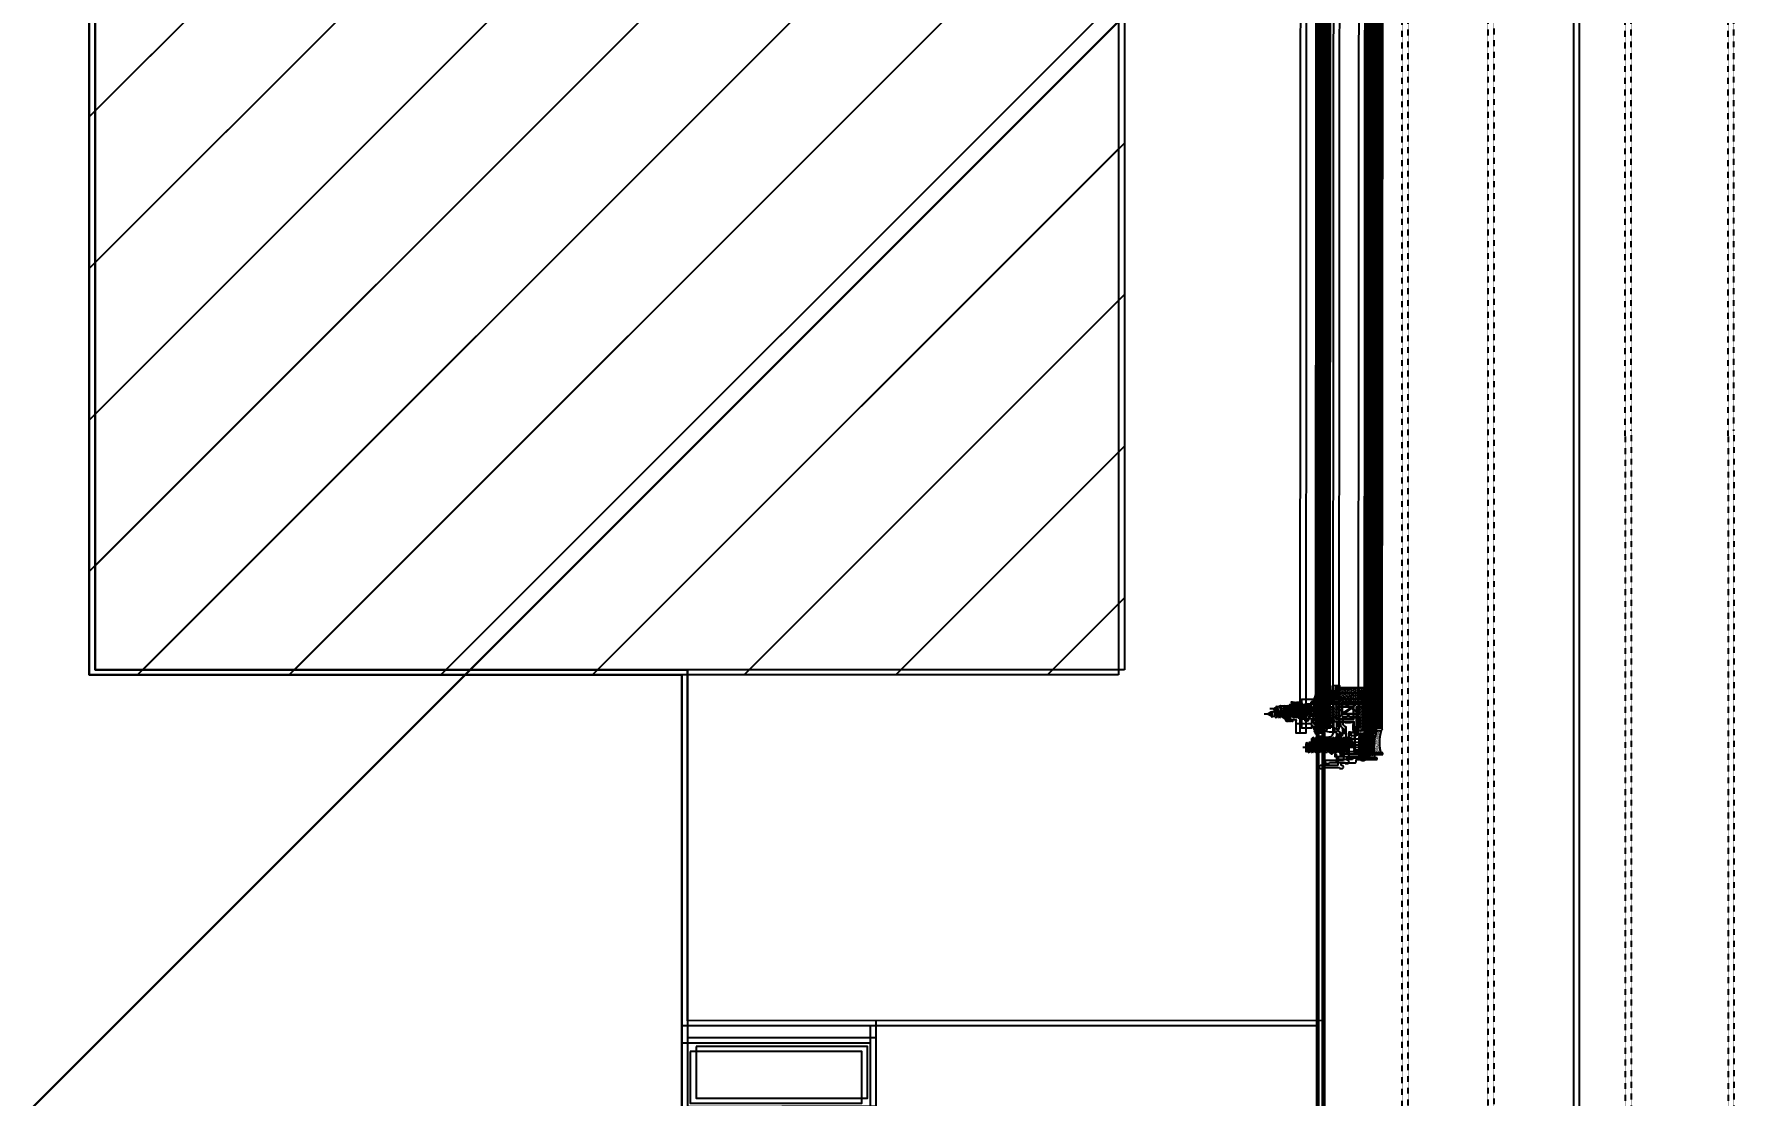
# Model space of a CAD drawing. Header units: inches. Extents: x 4821 to 127877, y 58012 to 433683.
# Drawn here: x 55235 to 56224, y 137038 to 137656 of the extents above; entities that cross this region are included whole.
import ezdxf

# ---------------------------------------------------------------- set-up
doc = ezdxf.new("R2010")
doc.units = ezdxf.units.IN
doc.header["$MEASUREMENT"] = 0
for name, pattern in [('$1$Center', [29.999999, 12, -6, 6, -6]), ('$1$DASHDOT', [25.4, 12.7, -6.35, 0, -6.35]), ('$1$DASHED', [19.05, 12.7, -6.35]), ('104-TYPICAL FLOOR$0$HIDDEN', [0.375, 0.25, -0.125])]:
    doc.linetypes.add(name, pattern=pattern)
for name, color, linetype in [('$1$ACC', 2, 'Continuous'), ('A-ANNO-DIMS', 90, 'Continuous'), ('A-ELV', 11, 'Continuous'), ('A-FURN-FIXD', 10, 'Continuous'), ('A-LIN-10', 8, 'Continuous'), ('A-WAL-CMU', 7, 'Continuous'), ('A-WALL', 53, 'Continuous'), ('A-WIN', 141, 'Continuous'), ('COL FISRT$0$COL GROUND$0$Cloums$0$A-COL-HAT', 8, 'Continuous'), ('COL FISRT$0$COL GROUND$0$Cloums$0$A-COL-RFC', 210, 'Continuous')]:
    doc.layers.add(name, color=color, linetype=linetype)
doc.styles.add('T25-100', font='calibri.ttf', dxfattribs={"width": 0.8, "height": 250})
doc.dimstyles.new('D100', dxfattribs={"dimtxt": 250, "dimasz": 100, "dimexe": 0.18, "dimexo": 0.0625, "dimgap": 90, "dimtad": 1, "dimdec": 0, "dimrnd": 5, "dimzin": 9, "dimdsep": 46, "dimtxsty": 'T25-100', "dimblk": 'ARCHTICK', "dimcen": 90, "dimse1": 1, "dimse2": 1, "dimclrd": 256, "dimclre": 90, "dimclrt": 7, "dimazin": 0, "dimtfac": 200, "dimtdec": 0, "dimtofl": 0, "dimtmove": 2, "dimatfit": 3, "dimldrblk": 'DOT', "dimfxl": 1, "dimtolj": 1, "dimarcsym": 0})
pattern_1 = [(45, (-1012680.1, -137253.6), (420.9495, 1543.4815), [1984.375, -396.875, 0, -396.875])]
pattern_2 = [(45, (-1012683.5, -137256.6), (420.9495, 1543.4815), [1984.375, -396.875, 0, -396.875])]

# ---------------------------------------------------------------- blocks, each defined once
blk = doc.blocks.new('COL FISRT')
at = {"layer": 'COL FISRT$0$COL GROUND$0$Cloums$0$A-COL-HAT'}
h = blk.add_hatch(dxfattribs=at)
h.set_pattern_fill('ANSI31', color=256, scale=500)
h.set_pattern_definition([(45, (1133291.507, -1550303.88), (-44.19417, 44.19417), [])])
h.paths.add_polyline_path([(1163452.91, -1535197.09), (1163452.91, -1535797.09), (1162852.91, -1535797.09), (1162852.91, -1535197.09)])
at = {"layer": 'COL FISRT$0$COL GROUND$0$Cloums$0$A-COL-RFC', "linetype": 'Continuous', "elevation": 0}
blk.add_lwpolyline([(1163452.91, -1535797.09), (1162852.91, -1535797.09), (1162852.91, -1535197.09), (1163452.91, -1535197.09)], close=True, dxfattribs=at)
blk = doc.blocks.new('kr')
at = {"layer": 'A-ELV'}
blk.add_line((1023877.47, -1333095.01), (1020301.59, -1333095.01, 0), dxfattribs=at)
at = {"layer": 'A-LIN-10', "linetype": '104-TYPICAL FLOOR$0$HIDDEN', "ltscale": 0.4}
for p, q in [((1022307.47, -1333005.01), (1020151.25, -1333005.01, 0)), ((1022307.47, -1333005.01), (1024027.81, -1333005.01)), ((1022307.47, -1333065.01), (1020146.59, -1333065.01, 0)), ((1022307.47, -1333065.01), (1024032.47, -1333065.01)), ((1020361.59, -1333145.01, 0), (1023817.47, -1333145.01)), ((1023757.47, -1333195.01), (1020421.59, -1333195.01, 0))]:
    blk.add_line(p, q, dxfattribs=at)
blk = doc.blocks.new('nn win')
for points in [[(1073782.32, -1333384.73, 0.506094), (1073772.73, -1333379.14), (1073772.73, -1333381.77), (1073761.42, -1333381.77), (1073761.42, -1333384.73)], [(1074343.15, -1333384.71, -0.506094), (1074352.73, -1333379.12), (1074352.73, -1333381.76), (1074364.05, -1333381.76), (1074364.05, -1333384.71)], [(1073782.32, -1333396.73, -0.506094), (1073772.73, -1333402.32), (1073772.73, -1333399.68), (1073761.42, -1333399.68), (1073761.42, -1333396.73)], [(1074343.15, -1333396.71, 0.506094), (1074352.73, -1333402.3), (1074352.73, -1333399.66), (1074364.05, -1333399.66), (1074364.05, -1333396.71)]]:
    blk.add_hatch(color=2).paths.add_polyline_path(points)
at = {"color": 2}
for p, q in [((1073652.73, -1333363.23, -517.49), (1073642.73, -1333363.23, -517.49)), ((1074472.73, -1333363.21, -517.49), (1074482.73, -1333363.21, -517.49)), ((1073642.73, -1333473.23, -517.49), (1073652.73, -1333473.23, -517.49)), ((1074482.73, -1333473.21, -517.49), (1074472.73, -1333473.21, -517.49))]:
    blk.add_line(p, q, dxfattribs=at)
for p, q in [((1074352.73, -1333363.21, 517.48), (1073772.73, -1333363.23, -517.49)), ((1073772.73, -1333418.23, -517.49), (1074352.73, -1333418.21, 517.48)), ((1074432.73, -1333473.21, 703.03), (1073692.73, -1333473.23, -517.49))]:
    blk.add_line(p, q)
at = {"color": 2, "elevation": 1034.97}
for points in [[(1073652.73, -1333473.23), (1073692.73, -1333473.23), (1073692.73, -1333363.23), (1073692.73, -1333363.23), (1073692.73, -1333363.23), (1073652.73, -1333363.23)], [(1074472.73, -1333473.21), (1074432.73, -1333473.21), (1074432.73, -1333363.21), (1074432.73, -1333363.21), (1074432.73, -1333363.21), (1074472.73, -1333363.21)]]:
    blk.add_lwpolyline(points, close=True, dxfattribs=at)
at = {"color": 9, "elevation": 1034.97}
for points in [[(1073657.73, -1333468.23), (1073687.73, -1333468.23), (1073687.73, -1333368.23), (1073657.73, -1333368.23)], [(1074467.73, -1333468.21), (1074437.73, -1333468.21), (1074437.73, -1333368.21), (1074467.73, -1333368.21)]]:
    blk.add_lwpolyline(points, close=True, dxfattribs=at)
at = {"color": 2}
for points, elevation in [([(1073772.73, -1333384.73), (1073772.73, -1333363.23), (1073692.73, -1333363.23), (1073692.73, -1333418.23), (1073772.73, -1333418.23), (1073772.73, -1333396.73)], -517.49), ([(1074352.73, -1333384.71), (1074352.73, -1333363.21), (1074432.73, -1333363.21), (1074432.73, -1333418.21), (1074352.73, -1333418.21), (1074352.73, -1333396.71)], 517.48)]:
    blk.add_lwpolyline(points, dxfattribs=dict(at, elevation=elevation))
at = {"color": 9}
for points, elevation in [([(1073768.23, -1333384.73), (1073768.23, -1333367.73), (1073697.23, -1333367.73), (1073697.23, -1333413.73), (1073768.23, -1333413.73), (1073768.23, -1333396.73)], -517.49), ([(1074357.23, -1333384.71), (1074357.23, -1333367.71), (1074428.23, -1333367.71), (1074428.23, -1333413.71), (1074357.23, -1333413.71), (1074357.23, -1333396.71)], 517.48)]:
    blk.add_lwpolyline(points, dxfattribs=dict(at, elevation=elevation))
at = {"color": 2, "elevation": 1034.97}
for points in [[(1073782.32, -1333384.73, 0.506094), (1073772.73, -1333379.14), (1073772.73, -1333381.77), (1073761.42, -1333381.77), (1073761.42, -1333384.73)], [(1074343.15, -1333384.71, -0.506094), (1074352.73, -1333379.12), (1074352.73, -1333381.76), (1074364.05, -1333381.76), (1074364.05, -1333384.71)], [(1073782.32, -1333396.73, -0.506094), (1073772.73, -1333402.32), (1073772.73, -1333399.68), (1073761.42, -1333399.68), (1073761.42, -1333396.73)], [(1074343.15, -1333396.71, 0.506094), (1074352.73, -1333402.3), (1074352.73, -1333399.66), (1074364.05, -1333399.66), (1074364.05, -1333396.71)]]:
    blk.add_lwpolyline(points, format="xyb", close=True, dxfattribs=at)
at = {"elevation": 1034.97}
blk.add_lwpolyline([(1073751.42, -1333396.73), (1074374.05, -1333396.71), (1074374.05, -1333384.71), (1073751.42, -1333384.73)], close=True, dxfattribs=at)
blk = doc.blocks.new('$1$M6x25')
at = {"color": 2, "linetype": '$1$Center', "ltscale": 10}
blk.add_line((-7.77, 0), (26.88, 0), dxfattribs=at)
at = {"color": 71}
for p, q in [((-6, 4.5), (-6, -4.5)), ((0, 5), (-5.5, 5)), ((0, 5), (0, -5)), ((0.82, 2.34), (0, 2.34)), ((1.19, 3), (0.82, 2.34)), ((0.82, 2.34), (1.88, -2.34)), ((1.85, 2.34), (1.19, 3)), ((1.85, 2.34), (2.91, -2.34)), ((2.82, 2.34), (1.85, 2.34)), ((3.19, 3), (2.82, 2.34)), ((2.82, 2.34), (3.88, -2.34)), ((3.85, 2.34), (3.19, 3)), ((3.85, 2.34), (4.91, -2.34)), ((4.82, 2.34), (3.85, 2.34)), ((5.19, 3), (4.82, 2.34)), ((4.82, 2.34), (5.88, -2.34)), ((5.85, 2.34), (5.19, 3)), ((5.85, 2.34), (6.91, -2.34)), ((6.82, 2.34), (5.85, 2.34)), ((7.19, 3), (6.82, 2.34)), ((6.82, 2.34), (7.88, -2.34)), ((7.85, 2.34), (7.19, 3)), ((7.85, 2.34), (8.91, -2.34)), ((8.82, 2.34), (7.85, 2.34)), ((9.19, 3), (8.82, 2.34)), ((8.82, 2.34), (9.88, -2.34)), ((9.85, 2.34), (9.19, 3)), ((9.85, 2.34), (10.91, -2.34)), ((10.82, 2.34), (9.85, 2.34)), ((11.19, 3), (10.82, 2.34)), ((10.82, 2.34), (11.88, -2.34)), ((11.85, 2.34), (11.19, 3)), ((11.85, 2.34), (12.91, -2.34)), ((12.82, 2.34), (11.85, 2.34)), ((13.19, 3), (12.82, 2.34)), ((12.82, 2.34), (13.88, -2.34)), ((13.85, 2.34), (13.19, 3)), ((13.85, 2.34), (14.91, -2.34)), ((14.82, 2.34), (13.85, 2.34)), ((15.19, 3), (14.82, 2.34)), ((14.82, 2.34), (15.88, -2.34)), ((15.85, 2.34), (15.19, 3)), ((15.85, 2.34), (16.91, -2.34)), ((16.82, 2.34), (15.85, 2.34)), ((17.19, 3), (16.82, 2.34)), ((16.82, 2.34), (17.88, -2.34)), ((17.85, 2.34), (17.19, 3)), ((17.85, 2.34), (18.91, -2.34)), ((18.82, 2.34), (17.85, 2.34)), ((19.19, 3), (18.82, 2.34)), ((18.82, 2.34), (19.88, -2.34)), ((19.85, 2.34), (19.19, 3)), ((19.85, 2.34), (20.91, -2.34)), ((20.82, 2.34), (19.85, 2.34)), ((21.19, 3), (20.82, 2.34)), ((20.82, 2.34), (21.88, -2.34)), ((21.85, 2.34), (21.19, 3)), ((21.85, 2.34), (22.91, -2.34)), ((22.82, 2.34), (21.85, 2.34)), ((23.19, 3), (22.82, 2.34)), ((22.82, 2.34), (23.88, -2.34)), ((23.85, 2.34), (23.19, 3)), ((23.85, 2.34), (24.91, -2.34)), ((24.82, 2.34), (23.85, 2.34)), ((25, 2.66), (24.82, 2.34)), ((24.82, 2.34), (25, 1.56)), ((25, 2.66), (25, -2.34)), ((0, -5), (-5.5, -5)), ((1.88, -2.34), (0, -2.34)), ((1.88, -2.34), (2.54, -3)), ((2.54, -3), (2.91, -2.34)), ((2.91, -2.34), (3.88, -2.34)), ((3.88, -2.34), (4.54, -3)), ((4.54, -3), (4.91, -2.34)), ((4.91, -2.34), (5.88, -2.34)), ((5.88, -2.34), (6.54, -3)), ((6.54, -3), (6.91, -2.34)), ((6.91, -2.34), (7.88, -2.34)), ((7.88, -2.34), (8.54, -3)), ((8.54, -3), (8.91, -2.34)), ((8.91, -2.34), (9.88, -2.34)), ((9.88, -2.34), (10.54, -3)), ((10.54, -3), (10.91, -2.34)), ((10.91, -2.34), (11.88, -2.34)), ((11.88, -2.34), (12.54, -3)), ((12.54, -3), (12.91, -2.34)), ((12.91, -2.34), (13.88, -2.34)), ((13.88, -2.34), (14.54, -3)), ((14.54, -3), (14.91, -2.34)), ((14.91, -2.34), (15.88, -2.34)), ((15.88, -2.34), (16.54, -3)), ((16.54, -3), (16.91, -2.34)), ((16.91, -2.34), (17.88, -2.34)), ((17.88, -2.34), (18.54, -3)), ((18.54, -3), (18.91, -2.34)), ((18.91, -2.34), (19.88, -2.34)), ((19.88, -2.34), (20.54, -3)), ((20.54, -3), (20.91, -2.34)), ((20.91, -2.34), (21.88, -2.34)), ((21.88, -2.34), (22.54, -3)), ((22.54, -3), (22.91, -2.34)), ((22.91, -2.34), (23.88, -2.34)), ((23.88, -2.34), (24.54, -3)), ((24.54, -3), (24.91, -2.34)), ((24.91, -2.34), (25, -2.34))]:
    blk.add_line(p, q, dxfattribs=at)
at = {"color": 71, "linetype": '$1$DASHED', "ltscale": 100}
for p, q in [((-6, 2.89), (-3, 2.89)), ((-6, 1.44), (-3, 1.44)), ((-6, -1.44), (-3, -1.44)), ((-6, -2.89), (-3, -2.89))]:
    blk.add_line(p, q, dxfattribs=at)
at = {"color": 71}
for centre, start, end in [((-5.5, 4.5), 90, 180), ((-5.5, -4.5), 180, 270)]:
    blk.add_arc(centre, 0.5, start, end, dxfattribs=at)
at = {"color": 71, "linetype": '$1$DASHED', "ltscale": 100}
for centre, radius, start, end in [((-4.2, 2.17), 1.4, 329.0209, 30.9791), ((-8.11, 0), 5.31, 344.22219, 15.77781), ((-4.2, -2.17), 1.4, 329.0209, 30.9791)]:
    blk.add_arc(centre, radius, start, end, dxfattribs=at)
blk = doc.blocks.new('$1$joint silicone 2')
h = blk.add_hatch()
h.set_pattern_fill('AR-SAND', color=11, scale=0.3)
h.set_pattern_definition([(37.5, (18049.9647, 8866.313), (-0.018898007, 0.578047131), [0, -0.456, 0, -0.51, 0, -0.4875]), (7.5, (18049.9647, 8866.313), (0.530933012, 0.84664382), [0, -0.246, 0, -0.411, 0, -0.1575]), (327.5, (18049.5957, 8866.313), (0.934242559, 0.001697716), [0, -0.15, 0, -0.54, 0, -0.705]), (317.5, (18049.5957, 8866.313), (0.90183798, 0.26330267), [0, -0.075, 0, -0.354, 0, -0.405])])
edge = h.paths.add_edge_path()
edge.add_line((-6.23, 1.18), (-6.21, 1.17))
edge.add_line((-6.21, 1.17), (-5.75, 0.91))
edge.add_line((-5.75, 0.91), (-5.19, 0.68))
edge.add_line((-5.19, 0.68), (-4.55, 0.49))
edge.add_line((-4.55, 0.49), (-3.83, 0.33))
edge.add_line((-3.83, 0.33), (-3.05, 0.21))
edge.add_line((-3.05, 0.21), (-2.21, 0.11))
edge.add_line((-2.21, 0.11), (-1.35, 0.05))
edge.add_line((-1.35, 0.05), (-0.45, 0.01))
edge.add_line((-0.45, 0.01), (0.45, -0.01))
edge.add_line((0.45, -0.01), (1.36, 0.01))
edge.add_line((1.36, 0.01), (2.25, 0.05))
edge.add_line((2.25, 0.05), (3.12, 0.11))
edge.add_line((3.12, 0.11), (3.95, 0.21))
edge.add_line((3.95, 0.21), (4.73, 0.33))
edge.add_line((4.73, 0.33), (5.45, 0.49))
edge.add_line((5.45, 0.49), (6.1, 0.68))
edge.add_line((6.1, 0.68), (6.66, 0.91))
edge.add_line((6.66, 0.91), (7.12, 1.17))
edge.add_line((7.12, 1.17), (7.13, 1.18))
edge.add_line((7.13, 1.18), (7.45, 0.83))
edge.add_line((7.45, 0.83), (7.45, -4.17))
edge.add_arc((0.45, -28.17), 25, 73.7398, 106.2602)
edge.add_line((-6.55, -4.17), (-6.55, 0.83))
edge.add_line((-6.55, 0.83), (-6.23, 1.18))
at = {"color": 11}
blk.add_lwpolyline([(-6.23, 1.18), (-6.21, 1.17), (-5.75, 0.91), (-5.19, 0.68), (-4.55, 0.49), (-3.83, 0.33), (-3.05, 0.21), (-2.21, 0.11), (-1.35, 0.05), (-0.45, 0.01), (0.45, -0.01), (1.36, 0.01), (2.25, 0.05), (3.12, 0.11), (3.95, 0.21), (4.73, 0.33), (5.45, 0.49), (6.1, 0.68), (6.66, 0.91), (7.12, 1.17), (7.13, 1.18), (7.45, 0.83), (7.45, -4.17, 0.142857), (-6.55, -4.17), (-6.55, 0.83)], format="xyb", close=True, dxfattribs=at)
blk = doc.blocks.new('$1$butile2')
h = blk.add_hatch(color=11)
h.dxf.hatch_style = 1
h.paths.add_polyline_path([(9.3, 0.2), (0, 0.2), (0, 0), (9.3, 0)])
at = {"color": 11}
blk.add_lwpolyline([(9.3, 0.2), (0, 0.2), (0, 0), (9.3, 0)], close=True, dxfattribs=at)
blk = doc.blocks.new('$1$inner silicone')
h = blk.add_hatch()
h.set_pattern_fill('DOTS', scale=4)
h.paths.add_polyline_path([(12.2, 0), (12.2, -0.2), (12.2, -4), (0, -4, 0.23607), (0, 0)])
at = {"color": 7}
blk.add_line((12.2, -0.2), (12.2, 0), dxfattribs=at)
blk.add_arc((-4, -2), 4.47, 333.43473, 26.56527, dxfattribs=at)
blk = doc.blocks.new('$1$outer silicone')
h = blk.add_hatch()
h.set_pattern_fill('DOTS', scale=4)
h.paths.add_polyline_path([(16.7, 0), (16.7, -5.8), (16.7, -6), (0, -6, 0.293351), (0, 0)])
at = {"color": 7}
blk.add_line((16.7, -5.8), (16.7, -6), dxfattribs=at)
blk.add_arc((-4.67, -3), 5.55, 327.30183, 32.69817, dxfattribs=at)
blk = doc.blocks.new('$1$GTSY500112')
at = {"layer": 'A-FURN-FIXD'}
blk.add_lwpolyline([(5.93, -11.75, 0.57735), (5.07, -11.75, -1), (4.2, -11.25), (4.49, -10.75, 0.965781), (3.64, -10.22, -0.138673), (1.56, -11.98, -1.037842), (1.37, -11.52, 0.283592), (2.23, -10.43, -0.584426), (2.31, -10.4, 1.39494), (2.44, -10), (1.75, -10, 0.111575), (1.32, -10.1, -0.09543), (-6.01, -12, -0.91232), (-6.08, -11.51, 0.076551), (-0.47, -9.14, 0.260148), (0, -8.29), (0, 0), (1.56, 0), (2.11, -0.24), (2.45, 0.05), (2.45, 1.67), (1.96, 1.89), (1.81, 2.1), (1.92, 2.38), (3.29, 3.53), (5.21, 3.03), (5.79, 3.03), (7.71, 3.53), (9.08, 2.38), (9.19, 2.1), (9.03, 1.89), (8.55, 1.67), (8.55, 0.05), (8.88, -0.24), (9.44, 0), (11, 0), (11, -8.29, 0.260148), (11.47, -9.14, 0.076551), (17.08, -11.51, -0.91232), (17, -12, -0.09543), (9.68, -10.1, 0.111575), (9.25, -10), (8.55, -10, 1.39494), (8.69, -10.4, -0.584426), (8.77, -10.43, 0.283592), (9.62, -11.52, -1.037842), (9.43, -11.98, -0.138673), (7.36, -10.22, 0.965781), (6.51, -10.75), (6.8, -11.25, -1)], format="xyb", close=True, dxfattribs=at)
for points in [[(4.13, -0.07), (3.64, 0.42), (3.64, 1.47), (4.13, 1.96), (6.87, 1.96), (7.36, 1.47), (7.36, 0.42), (6.87, -0.07)], [(4.01, -1.58), (4.5, -2.07), (4.5, -7.11), (4.01, -7.6), (3.19, -7.6), (2.7, -7.11), (2.7, -2.07), (3.19, -1.58)], [(7.81, -7.6), (6.99, -7.6), (6.5, -7.11), (6.5, -2.07), (6.99, -1.58), (7.81, -1.58), (8.3, -2.07), (8.3, -7.11)]]:
    blk.add_lwpolyline(points, close=True, dxfattribs=at)
blk = doc.blocks.new('$1$GTSY500502')
at = {"color": 151}
blk.add_lwpolyline([(-1.78, 2.38, -0.668179), (-2.07, 1.7), (-2.35, 1.7), (-2.35, 0), (-2.01, -0.29), (-1.68, 0), (0, 0), (0, -0.49), (-1, -0.49), (-1, -0.99), (1.91, -0.99, 0.15392), (2.48, -0.81, -0.807191), (2.77, -1.07, -0.191853), (2.18, -1.52, -0.072848), (0.68, -1.72), (0, -1.72), (0, -3), (-2.5, -3), (-2.5, -2.5, 0.414214), (-2.8, -2.2), (-8.2, -2.2, 0.414214), (-8.5, -2.5), (-8.5, -3), (-11, -3), (-11, -1.72), (-11.68, -1.72, -0.072848), (-13.18, -1.52, -0.191853), (-13.77, -1.07, -0.807191), (-13.48, -0.81, 0.15392), (-12.91, -0.99), (-10, -0.99), (-10, -0.49), (-11, -0.49), (-11, 0), (-9.32, 0), (-8.99, -0.29), (-8.65, 0), (-8.65, 1.7), (-8.93, 1.7, -0.668179), (-9.22, 2.38), (-7.8, 3.8), (-3.2, 3.8)], format="xyb", close=True, dxfattribs=at)
blk.add_lwpolyline([(-3.64, 0.49), (-4.13, 0), (-6.87, 0), (-7.36, 0.49), (-7.36, 1.47), (-6.87, 1.96), (-4.13, 1.96), (-3.64, 1.47)], close=True, dxfattribs=at)
blk = doc.blocks.new('$1$RHS4.2x22')
at = {"layer": 'A-FURN-FIXD', "linetype": '$1$DASHDOT'}
blk.add_line((4.78, 0), (-24, 0), dxfattribs=at)
at = {"layer": 'A-FURN-FIXD'}
for p, q in [((-22, 0), (-20.26, 1.09)), ((-19.72, -1.3), (-22, 0)), ((-19.98, 1.61), (-20.26, 1.09)), ((-19.72, -1.3), (-20.26, 1.09)), ((-19.45, 1.09), (-19.98, 1.61)), ((-18.23, 1.58), (-19.45, 1.09)), ((-18.91, -1.3), (-19.45, 1.09)), ((-17.85, 2.1), (-18.13, 1.58)), ((-17.42, -1.58), (-18.13, 1.58)), ((-17.33, 1.58), (-17.85, 2.1)), ((-16.14, 1.58), (-17.33, 1.58)), ((-16.61, -1.58), (-17.33, 1.58)), ((-15.85, 2.1), (-16.14, 1.58)), ((-15.42, -1.58), (-16.14, 1.58)), ((-15.33, 1.58), (-15.85, 2.1)), ((-14.61, -1.58), (-15.33, 1.58)), ((-14.14, 1.58), (-15.33, 1.58)), ((-13.85, 2.1), (-14.14, 1.58)), ((-13.43, -1.58), (-14.14, 1.58)), ((-13.33, 1.58), (-13.85, 2.1)), ((-12.62, -1.58), (-13.33, 1.58)), ((-12.14, 1.58), (-13.33, 1.58)), ((-11.86, 2.1), (-12.14, 1.58)), ((-11.43, -1.58), (-12.14, 1.58)), ((-11.33, 1.58), (-11.86, 2.1)), ((-10.62, -1.58), (-11.33, 1.58)), ((-10.15, 1.58), (-11.33, 1.58)), ((-9.86, 2.1), (-10.15, 1.58)), ((-9.43, -1.58), (-10.15, 1.58)), ((-9.86, 2.1), (-9.34, 1.58)), ((-8.62, -1.58), (-9.34, 1.58)), ((-8.15, 1.58), (-9.34, 1.58)), ((-7.86, 2.1), (-8.15, 1.58)), ((-7.43, -1.58), (-8.15, 1.58)), ((-7.34, 1.58), (-7.86, 2.1)), ((-6.63, -1.58), (-7.34, 1.58)), ((-6.15, 1.58), (-7.34, 1.58)), ((-5.86, 2.1), (-6.15, 1.58)), ((-5.44, -1.58), (-6.15, 1.58)), ((-5.34, 1.58), (-5.86, 2.1)), ((-4.63, -1.58), (-5.34, 1.58)), ((-4.15, 1.58), (-5.34, 1.58)), ((-3.87, 2.1), (-4.15, 1.58)), ((-3.44, -1.58), (-4.15, 1.58)), ((-3.44, -1.58), (-4.15, 1.58)), ((-3.34, 1.58), (-3.87, 2.1)), ((-2.63, -1.58), (-3.34, 1.58)), ((-2.16, 1.58), (-3.34, 1.58)), ((-1.87, 2.1), (-2.16, 1.58)), ((-1.44, -1.58), (-2.16, 1.58)), ((-1.35, 1.58), (-1.87, 2.1)), ((-0.63, -1.58), (-1.35, 1.58)), ((-0.16, 1.58), (-1.35, 1.58)), ((0, 1.87), (-0.16, 1.58)), ((0, 0.87), (-0.16, 1.58)), ((1.42, 4.1), (0, 4.1)), ((0, -4.1), (0, 4.1)), ((3.05, 0.46), (2.04, 0.46)), ((2.04, -0.46), (2.04, 0.46)), ((-19.72, -1.3), (-19.2, -1.82)), ((-19.2, -1.82), (-18.91, -1.3)), ((-17.42, -1.58), (-18.91, -1.3)), ((-17.42, -1.58), (-16.9, -2.1)), ((-16.9, -2.1), (-16.61, -1.58)), ((-15.42, -1.58), (-16.61, -1.58)), ((-15.42, -1.58), (-14.9, -2.1)), ((-14.9, -2.1), (-14.61, -1.58)), ((-13.43, -1.58), (-14.61, -1.58)), ((-13.43, -1.58), (-12.9, -2.1)), ((-12.9, -2.1), (-12.62, -1.58)), ((-11.43, -1.58), (-12.62, -1.58)), ((-11.43, -1.58), (-10.91, -2.1)), ((-10.91, -2.1), (-10.62, -1.58)), ((-9.43, -1.58), (-10.62, -1.58)), ((-9.43, -1.58), (-8.91, -2.1)), ((-8.91, -2.1), (-8.62, -1.58)), ((-7.43, -1.58), (-8.62, -1.58)), ((-7.43, -1.58), (-6.91, -2.1)), ((-6.91, -2.1), (-6.63, -1.58)), ((-5.44, -1.58), (-6.63, -1.58)), ((-5.44, -1.58), (-4.91, -2.1)), ((-4.91, -2.1), (-4.63, -1.58)), ((-3.44, -1.58), (-4.63, -1.58)), ((-3.44, -1.58), (-2.92, -2.1)), ((-2.92, -2.1), (-2.63, -1.58)), ((-1.44, -1.58), (-2.63, -1.58)), ((-1.44, -1.58), (-0.92, -2.1)), ((-0.92, -2.1), (-0.63, -1.58)), ((0, -1.58), (-0.63, -1.58)), ((1.42, -4.1), (0, -4.1)), ((3.05, -0.46), (2.04, -0.46))]:
    blk.add_line(p, q, dxfattribs=at)
for centre, start, end in [((-5.01, -0.91), 9.62942, 37.90566), ((-5.01, 0.91), 322.09434, 350.37058)]:
    blk.add_arc(centre, 8.15, start, end, dxfattribs=at)
blk = doc.blocks.new('FIRST SLAB EDGE')
at = {"extrusion": (5.69003e-07, 1.56101e-06, 1)}
h = blk.add_hatch(dxfattribs=at)
h.set_pattern_fill('ANSI32', angle=179.01621)
h.set_pattern_definition([(224.016208986, (622690.8999, -1344893.7018), (0.2605731915, -0.26967871972), []), (224.016208986, (622690.72316, -1344893.69878), (0.2605731915, -0.26967871972), [])])
h.paths.add_polyline_path([(1164144.64, -1740140.63), (1164144.64, -1740139.13), (1164143.64, -1740139.13), (1164143.64, -1740136.68), (1164143.34, -1740136.38), (1164143.64, -1740136.08), (1164143.64, -1740133.63), (1164144.64, -1740133.63), (1164144.64, -1740132.13), (1164149.14, -1740132.13), (1164149.14, -1740133.13), (1164149.74, -1740133.13), (1164150.64, -1740132.23), (1164150.64, -1740132.44), (1164150.88, -1740132.99), (1164150.59, -1740133.32), (1164148.97, -1740133.32), (1164148.75, -1740132.84), (1164148.54, -1740132.69), (1164148.26, -1740132.79), (1164147.11, -1740134.16), (1164147.61, -1740136.09), (1164147.61, -1740136.66), (1164147.11, -1740138.59), (1164148.26, -1740139.96), (1164148.54, -1740140.06), (1164148.75, -1740139.91), (1164148.97, -1740139.42), (1164150.59, -1740139.42), (1164150.88, -1740139.76), (1164150.64, -1740140.31), (1164150.64, -1740140.53), (1164149.74, -1740139.63), (1164149.14, -1740139.63), (1164149.14, -1740140.63)])
h = blk.add_hatch(dxfattribs=at)
h.set_pattern_fill('HEX', color=140, scale=3, angle=179.01621)
h.set_pattern_definition([(179.01620899, (636844.3996, -1337696.1835), (-0.011151949, -0.6494233088), [0.375, -0.75]), (299.01620899, (636844.3996, -1337696.1835), (0.56799305774, 0.3150537833), [0.375, -0.75]), (239.01620899, (636844.02466, -1337696.17706), (0.55684110875, -0.3343695255), [0.375, -0.75])])
edge = h.paths.add_edge_path()
edge.add_line((1164170.89, -1740124.68), (1164170.89, -1740128.93))
edge.add_arc((1164171.19, -1740128.93), 0.3, -899.99978, -854.99978)
edge.add_line((1164170.98, -1740129.14), (1164172.13, -1740130.29))
edge.add_arc((1164172.34, -1740130.08), 0.3, -854.99978, -809.99978)
edge.add_line((1164172.34, -1740130.38), (1164188.34, -1740130.38))
edge.add_arc((1164188.34, -1740130.08), 0.3, -809.99978, -764.99978)
edge.add_line((1164188.55, -1740130.29), (1164189.7, -1740129.14))
edge.add_arc((1164189.49, -1740128.93), 0.3, -764.99978, -719.99978)
edge.add_line((1164189.79, -1740128.93), (1164189.79, -1740124.68))
edge.add_arc((1164189.49, -1740124.68), 0.3, -719.99978, -629.99978)
edge.add_line((1164189.49, -1740124.38), (1164171.19, -1740124.38))
edge.add_arc((1164171.19, -1740124.68), 0.3, -989.99978, -899.99978)
at = {"ltscale": 0.5, "extrusion": (5.69003e-07, 1.56101e-06, 1)}
h = blk.add_hatch(dxfattribs=at)
h.set_pattern_fill('ANSI38', color=21, scale=5, angle=179.01621, style=0)
h.set_pattern_definition([(224.01620899, (630235.1728, -1352179.8595), (0.4342886525, -0.44946453287), []), (314.01620899, (630235.1728, -1352179.8595), (1.3180418379, -0.46464041323), [1.5625, -0.9375])])
h.paths.add_polyline_path([(1164191.96, -1740162.08), (1164191.7, -1740162.55), (1164191.41, -1740162.92), (1164191.09, -1740163.2), (1164190.76, -1740163.41), (1164190.42, -1740163.54), (1164190.08, -1740163.61), (1164189.73, -1740163.62), (1164189.4, -1740163.59), (1164189.08, -1740163.5), (1164188.79, -1740163.38), (1164188.51, -1740163.23), (1164188.26, -1740163.05), (1164188.04, -1740162.86), (1164187.86, -1740162.65), (1164187.71, -1740162.43), (1164187.59, -1740162.21), (1164187.52, -1740161.99), (1164187.49, -1740161.77), (1164187.48, -1740161.54), (1164187.5, -1740161.3), (1164187.54, -1740161.03), (1164187.58, -1740160.74), (1164187.63, -1740160.41), (1164187.67, -1740160.04), (1164187.71, -1740159.62), (1164187.73, -1740159.17), (1164187.75, -1740158.67), (1164187.77, -1740158.15), (1164187.77, -1740157.6), (1164187.78, -1740157.04), (1164187.78, -1740156.46), (1164187.78, -1740155.88), (1164187.78, -1740155.3), (1164187.78, -1740154.72), (1164187.77, -1740154.16), (1164187.77, -1740153.61), (1164187.75, -1740153.09), (1164187.73, -1740152.59), (1164187.71, -1740152.14), (1164187.67, -1740151.72), (1164187.63, -1740151.35), (1164187.58, -1740151.02), (1164187.54, -1740150.73), (1164187.5, -1740150.46), (1164187.48, -1740150.22), (1164187.49, -1740149.99), (1164187.52, -1740149.77), (1164187.59, -1740149.55), (1164187.71, -1740149.33), (1164187.86, -1740149.11), (1164188.04, -1740148.9), (1164188.26, -1740148.71), (1164188.51, -1740148.53), (1164188.79, -1740148.38), (1164189.08, -1740148.26), (1164189.4, -1740148.17), (1164189.73, -1740148.14), (1164190.08, -1740148.15), (1164190.42, -1740148.22), (1164190.76, -1740148.35), (1164191.09, -1740148.56), (1164191.41, -1740148.84), (1164191.7, -1740149.21), (1164191.96, -1740149.68), (1164192.18, -1740150.24), (1164192.37, -1740150.88), (1164192.53, -1740151.6), (1164192.66, -1740152.38), (1164192.75, -1740153.21), (1164192.82, -1740154.08), (1164192.86, -1740154.97), (1164192.87, -1740155.88), (1164192.86, -1740156.79), (1164192.82, -1740157.68), (1164192.75, -1740158.55), (1164192.66, -1740159.38), (1164192.53, -1740160.16), (1164192.37, -1740160.88), (1164192.18, -1740161.52)])
at = {"layer": '$1$ACC', "color": 101, "extrusion": (5.69003e-07, 1.56101e-06, 1), "elevation": 1207.23}
for points in [[(1164170.89, -1740124.08, 0.414214), (1164170.59, -1740124.38), (1164170.59, -1740129.06, 0.198912), (1164170.68, -1740129.27), (1164172, -1740130.59, 0.198912), (1164172.21, -1740130.68), (1164188.46, -1740130.68, 0.198912), (1164188.68, -1740130.59), (1164190, -1740129.27, 0.198912), (1164190.09, -1740129.06), (1164190.09, -1740124.38, 0.414214), (1164189.79, -1740124.08)], [(1164170.89, -1740124.68), (1164170.89, -1740128.93, 0.198912), (1164170.98, -1740129.14), (1164172.13, -1740130.29, 0.198912), (1164172.34, -1740130.38), (1164188.34, -1740130.38, 0.198912), (1164188.55, -1740130.29), (1164189.7, -1740129.14, 0.198912), (1164189.79, -1740128.93), (1164189.79, -1740124.68, 0.414214), (1164189.49, -1740124.38), (1164171.19, -1740124.38, 0.414214)]]:
    blk.add_lwpolyline(points, format="xyb", close=True, dxfattribs=at)
at = {"color": 165, "linetype": 'Continuous', "extrusion": (5.69003e-07, -1.56101e-06, 1)}
for p, q in [((1164162.65, -1739311.36, 1209.28), (1164162.05, -1740147.87, 1209.28)), ((1164163.65, -1739311.36, 1209.28), (1164163.05, -1740147.87, 1209.28)), ((1164164.65, -1739311.36, 1209.28), (1164164.05, -1740147.87, 1209.28)), ((1164165.65, -1739311.36, 1209.28), (1164165.05, -1740147.87, 1209.28)), ((1164166.65, -1739311.36, 1209.28), (1164166.05, -1740147.87, 1209.28)), ((1164167.65, -1739311.36, 1209.28), (1164167.05, -1740147.87, 1209.28)), ((1164192.05, -1739306.86, 1209.28), (1164191.45, -1740147.87, 1209.28)), ((1164193.05, -1739306.86, 1209.28), (1164192.45, -1740147.87, 1209.28)), ((1164194.05, -1739306.86, 1209.28), (1164193.45, -1740147.87, 1209.28)), ((1164195.05, -1739306.86, 1209.28), (1164194.45, -1740147.87, 1209.28)), ((1164196.05, -1739306.86, 1209.28), (1164195.45, -1740147.87, 1209.28)), ((1164197.05, -1739306.87, 1209.28), (1164196.45, -1740147.87, 1209.28)), ((1164198.05, -1739307.87, 1209.28), (1164197.45, -1740147.87, 1209.28))]:
    blk.add_line(p, q, dxfattribs=at)
at = {"color": 31, "extrusion": (5.69003e-07, -1.56101e-06, 1)}
blk.add_line((1164191.25, -1739332.86, 1209.28), (1164190.66, -1740147.87, 1209.28), dxfattribs=at)
at = {"color": 16, "linetype": 'Continuous', "extrusion": (5.69003e-07, 1.56101e-06, 1)}
blk.add_line((1164168.84, -1740122.88, 1209.28), (1164168.64, -1740122.88, 1209.28), dxfattribs=at)
at = {"color": 52, "extrusion": (5.69003e-07, 1.56101e-06, 1)}
for p, q in [((1164174.34, -1740139.08, 1209.28), (1164184.34, -1740132.38, 1209.28)), ((1164184.34, -1740139.08, 1209.28), (1164174.34, -1740132.38, 1209.28))]:
    blk.add_line(p, q, dxfattribs=at)
at = {"color": 165, "linetype": 'Continuous', "extrusion": (5.69003e-07, 1.56101e-06, 1)}
for p, q in [((1164168.64, -1740144.38, 1209.28), (1164162.64, -1740144.38, 1209.28)), ((1164192.04, -1740148.88, 1209.28), (1164197.04, -1740148.87, 1209.28)), ((1164192.04, -1740148.88, 1209.28), (1164197.04, -1740148.88, 1209.28)), ((1164197.04, -1740148.87, 1209.28), (1164198.04, -1740147.87, 1209.28))]:
    blk.add_line(p, q, dxfattribs=at)
at = {"color": 7, "extrusion": (5.69003e-07, 1.56101e-06, 1)}
blk.add_line((1164192.04, -1740148.88, 1209.28), (1164191.69, -1740149.2, 1209.28), dxfattribs=at)
blk.add_line((1164192.04, -1740148.88, 1209.28), (1164191.69, -1740149.2, 1209.28), dxfattribs=at)
at = {"color": 31, "extrusion": (5.69003e-07, -1.56101e-06, 1), "elevation": 1212.66}
for points in [[(1164153.65, -1739324.85), (1164153.05, -1740147.87)], [(1164172.85, -1739331.65), (1164172.25, -1740147.87)], [(1164187.26, -1740147.87), (1164187.85, -1739332.85)]]:
    blk.add_lwpolyline(points, dxfattribs=at)
at = {"color": 16, "linetype": 'Continuous', "extrusion": (5.69003e-07, 1.56101e-06, 1), "elevation": 1207.23}
blk.add_lwpolyline([(1164175.05, -1740147.9, -0.198912), (1164175.34, -1740148.61), (1164175.34, -1740148.88), (1164176.34, -1740148.88), (1164176.34, -1740147.08), (1164174.64, -1740145.38), (1164174.64, -1740140.78), (1164184.54, -1740140.78), (1164184.54, -1740147.38), (1164182.64, -1740147.38), (1164182.64, -1740148.88), (1164186.04, -1740148.88), (1164186.04, -1740132.18), (1164191.84, -1740132.18), (1164191.84, -1740122.88), (1164187.84, -1740122.88), (1164187.84, -1740123.88), (1164190.34, -1740123.88), (1164190.34, -1740130.68), (1164170.34, -1740130.68), (1164170.34, -1740123.88), (1164172.84, -1740123.88), (1164172.84, -1740122.88), (1164168.84, -1740122.88), (1164168.84, -1740132.18), (1164172.64, -1740132.18), (1164172.64, -1740144.38), (1164173.14, -1740144.38), (1164173.14, -1740145.38, 0.198912), (1164173.58, -1740146.44)], format="xyb", close=True, dxfattribs=at)
at = {"color": 21, "linetype": 'Continuous', "extrusion": (5.69003e-07, 1.56101e-06, 1), "elevation": 1207.23}
blk.add_lwpolyline([(1164167.84, -1740146.18, 0.414214), (1164168.84, -1740145.18), (1164168.84, -1740143.78), (1164168.84, -1740143.78), (1164168.84, -1740142.38), (1164168.84, -1740142.38), (1164168.84, -1740141.48, -0.414214), (1164169.54, -1740140.78), (1164171.14, -1740140.78), (1164171.14, -1740132.38), (1164172.44, -1740132.38), (1164172.44, -1740142.38), (1164172.44, -1740142.38), (1164172.44, -1740143.78), (1164172.44, -1740143.78), (1164172.44, -1740146.98, -0.414214), (1164169.44, -1740149.98), (1164167.76, -1740149.98, -0.231514), (1164161.65, -1740146.99, -0.624419), (1164162.04, -1740146.18)], format="xyb", close=True, dxfattribs=at)
at = {"color": 16, "linetype": 'Continuous', "extrusion": (5.69003e-07, 1.56101e-06, 1), "elevation": 1207.23}
blk.add_lwpolyline([(1164174.14, -1740132.18), (1164174.14, -1740139.28), (1164184.54, -1740139.28), (1164184.54, -1740132.18)], close=True, dxfattribs=at)
at = {"color": 52, "extrusion": (5.69003e-07, 1.56101e-06, 1), "elevation": 1207.23}
blk.add_lwpolyline([(1164174.34, -1740132.38), (1164174.34, -1740139.08), (1164184.34, -1740139.08), (1164184.34, -1740132.38)], close=True, dxfattribs=at)
at = {"color": 31, "extrusion": (5.69003e-07, 1.56101e-06, 1), "elevation": 1207.23}
blk.add_lwpolyline([(1164150.64, -1740141.88), (1164150.64, -1740147.38), (1164156.64, -1740147.38), (1164156.64, -1740141.88)], dxfattribs=at)
at = {"color": 7, "extrusion": (5.69003e-07, 1.56101e-06, 1), "elevation": 1207.23}
blk.add_lwpolyline([(1164179.62, -1740141.28), (1164182.42, -1740141.28, -1.010051), (1164183.84, -1740142.69), (1164183.84, -1740145.47, -1.010051), (1164182.42, -1740146.88), (1164181.64, -1740146.88), (1164181.64, -1740161.38), (1164176.64, -1740161.38), (1164176.64, -1740147.03, -1.08744)], format="xyb", close=True, dxfattribs=at)
at = {"color": 21, "extrusion": (5.69003e-07, 1.56101e-06, 1)}
blk.add_lwpolyline([(1164191.96, -1740162.08), (1164191.7, -1740162.55), (1164191.41, -1740162.92), (1164191.09, -1740163.2), (1164190.76, -1740163.41), (1164190.42, -1740163.54), (1164190.08, -1740163.61), (1164189.73, -1740163.62), (1164189.4, -1740163.59), (1164189.08, -1740163.5), (1164188.79, -1740163.38), (1164188.51, -1740163.23), (1164188.26, -1740163.05), (1164188.04, -1740162.86), (1164187.86, -1740162.65), (1164187.71, -1740162.43), (1164187.59, -1740162.21), (1164187.52, -1740161.99), (1164187.49, -1740161.77), (1164187.48, -1740161.54), (1164187.5, -1740161.3), (1164187.54, -1740161.03), (1164187.58, -1740160.74), (1164187.63, -1740160.41), (1164187.67, -1740160.04), (1164187.71, -1740159.62), (1164187.73, -1740159.17), (1164187.75, -1740158.67), (1164187.77, -1740158.15), (1164187.77, -1740157.6), (1164187.78, -1740157.04), (1164187.78, -1740156.46), (1164187.78, -1740155.88), (1164187.78, -1740155.3), (1164187.78, -1740154.72), (1164187.77, -1740154.16), (1164187.77, -1740153.61), (1164187.75, -1740153.09), (1164187.73, -1740152.59), (1164187.71, -1740152.14), (1164187.67, -1740151.72), (1164187.63, -1740151.35), (1164187.58, -1740151.02), (1164187.54, -1740150.73), (1164187.5, -1740150.46), (1164187.48, -1740150.22), (1164187.49, -1740149.99), (1164187.52, -1740149.77), (1164187.59, -1740149.55), (1164187.71, -1740149.33), (1164187.86, -1740149.11), (1164188.04, -1740148.9), (1164188.26, -1740148.71), (1164188.51, -1740148.53), (1164188.79, -1740148.38), (1164189.08, -1740148.26), (1164189.4, -1740148.17), (1164189.73, -1740148.14), (1164190.08, -1740148.15), (1164190.42, -1740148.22), (1164190.76, -1740148.35), (1164191.09, -1740148.56), (1164191.41, -1740148.84), (1164191.7, -1740149.21), (1164191.96, -1740149.68), (1164192.18, -1740150.24), (1164192.37, -1740150.88), (1164192.53, -1740151.6), (1164192.66, -1740152.38), (1164192.75, -1740153.21), (1164192.82, -1740154.08), (1164192.86, -1740154.97), (1164192.87, -1740155.88), (1164192.86, -1740156.79), (1164192.82, -1740157.68), (1164192.75, -1740158.55), (1164192.66, -1740159.38), (1164192.53, -1740160.16), (1164192.37, -1740160.88), (1164192.18, -1740161.52)], close=True, dxfattribs=at)
at = {"color": 3, "linetype": '$1$Center', "ltscale": 50, "extrusion": (5.69003e-07, 1.56101e-06, 1), "elevation": 1207.23}
blk.add_lwpolyline([(1164183.74, -1740162.38), (1164183.74, -1740162.78), (1164176.14, -1740162.78, 0.414214), (1164175.14, -1740163.78), (1164175.14, -1740166.38), (1164164.84, -1740166.38), (1164164.31, -1740167.04, 0.352941), (1164164.31, -1740167.42), (1164164.84, -1740168.08), (1164166.84, -1740168.08), (1164166.84, -1740167.58), (1164176.09, -1740167.58), (1164176.09, -1740168.08), (1164177.84, -1740168.08), (1164178.37, -1740167.42, 0.352941), (1164178.37, -1740167.04), (1164177.84, -1740166.38), (1164177.14, -1740166.38), (1164177.14, -1740164.78), (1164185.24, -1740164.78, 0.414214), (1164185.74, -1740164.28), (1164185.74, -1740162.88), (1164198.04, -1740162.88), (1164198.04, -1740161.88), (1164184.24, -1740161.88, 0.414214)], format="xyb", close=True, dxfattribs=at)
at = {"layer": 'A-WAL-CMU'}
for p, q in [((1164162.66, -1737934.84), (1164162.66, -1741934.84)), ((1163792.66, -1740318.17), (1163792.66, -1740113.53)), ((1163792.66, -1740113.53), (1163792.66, -1741564.84)), ((1163792.66, -1740147.87, 1209.28), (1163792.66, -1740318.17, 1209.28))]:
    blk.add_line(p, q, dxfattribs=at)
blk.add_lwpolyline([(1163792.66, -1739513.53), (1163447.34, -1739513.53), (1163447.34, -1740113.53), (1163792.66, -1740113.53)], dxfattribs=at)
at = {"layer": 'A-WAL-CMU', "elevation": 1209.28}
blk.add_lwpolyline([(1164162.66, -1740318.08), (1163792.66, -1740318.17)], dxfattribs=at)
at = {"color": 7, "extrusion": (-5.69003e-07, -1.56101e-06, -1), "zscale": -1, "rotation": 269.9997810401333}
for name, p in [('$1$butile2', (-1164168.84, -1740122.88, -1207.23)), ('$1$GTSY500112', (-1164150.64, -1740130.88, -1207.23))]:
    blk.add_blockref(name, p, dxfattribs=at)
at = {"color": 7, "extrusion": (5.69003e-07, 1.56101e-06, 1)}
for name, p, rotation in [('$1$butile2', (1164191.84, -1740122.88, 1207.23), 270.0002189598666), ('$1$RHS4.2x22', (1164156.14, -1740136.38, 1207.23), 0.0002189598665623592), ('$1$inner silicone', (1164168.64, -1740144.38, 1207.23), 90.00021895986647), ('$1$outer silicone', (1164186.04, -1740148.88, 1207.23), 90.00021895986647), ('$1$M6x25', (1164181.64, -1740155.88, 1207.23), 180.0002189598666), ('$1$GTSY500502', (1164173.64, -1740150.38, 1207.23), 90.00021895986647), ('$1$joint silicone 2', (1164192.86, -1740156.33, 1207.23), 90.00021895986647)]:
    blk.add_blockref(name, p, dxfattribs=dict(at, rotation=rotation))
at = {"layer": 'A-WAL-CMU', "rotation": 270}
blk.add_blockref('kr', (2497407.68, -717666.67, 2057.55), dxfattribs=at)
at = {"layer": 'A-WIN', "rotation": 270}
blk.add_blockref('nn win', (2497265.87, -666675.44, 1209.28), dxfattribs=at)
blk = doc.blocks.new('_ArchTick')
at = {"color": 0, "linetype": 'ByBlock', "const_width": 0.15}
blk.add_lwpolyline([(-0.5, -0.5), (0.5, 0.5)], dxfattribs=at)
blk = doc.blocks.new('*D170')
at = {"layer": 'A-ANNO-DIMS', "lineweight": -2, "transparency": 16777216}
blk.add_line((54679.2, 148835.57), (54679.2, 135834.2), dxfattribs=at)
at = {"layer": 'Defpoints', "color": 0, "transparency": 16777216}
for p in [(54898.04, 148835.57, 0), (54679.2, 135834.2), (55615.71, 135834.2)]:
    blk.add_point(p, dxfattribs=at)
at = {"layer": 'A-ANNO-DIMS', "lineweight": -2, "transparency": 16777216, "xscale": 100, "yscale": 100, "zscale": 100}
for p, rotation in [((54679.2, 148835.57), 90), ((54679.2, 135834.2), 270)]:
    blk.add_blockref('_ArchTick', p, dxfattribs=dict(at, rotation=rotation))
at = {"layer": 'A-ANNO-DIMS', "color": 7, "transparency": 16777216, "insert": (54461.12, 142334.89), "char_height": 250, "attachment_point": 5, "rotation": 90, "style": 'T25-100'}
blk.add_mtext('\\A1;13000', dxfattribs=at)
blk = doc.blocks.new('_Dot')
at = {"lineweight": -2}
blk.add_line((-0.5, 0), (-1, 0), dxfattribs=at)
at = {"const_width": 0.5}
blk.add_lwpolyline([(-0.25, 0, 1), (0.25, 0, 1)], format="xyb", close=True, dxfattribs=at)
blk = doc.blocks.new('*D175')
at = {"layer": 'A-ANNO-DIMS', "lineweight": -2, "transparency": 16777216}
blk.add_line((55985.71, 136246.74), (71100.38, 136246.74), dxfattribs=at)
at = {"layer": 'Defpoints', "color": 0, "transparency": 16777216}
for p in [(55985.71, 139761.64), (71100.38, 139761.64), (71100.38, 136246.74)]:
    blk.add_point(p, dxfattribs=at)
at = {"layer": 'A-ANNO-DIMS', "lineweight": -2, "transparency": 16777216, "xscale": 100, "yscale": 100, "zscale": 100, "rotation": 180}
blk.add_blockref('_ArchTick', (55985.71, 136246.74), dxfattribs=at)
at = {"layer": 'A-ANNO-DIMS', "lineweight": -2, "transparency": 16777216, "xscale": 100, "yscale": 100, "zscale": 100}
blk.add_blockref('_ArchTick', (71100.38, 136246.74), dxfattribs=at)
at = {"layer": 'A-ANNO-DIMS', "color": 7, "transparency": 16777216, "insert": (63543.04, 136463.86), "char_height": 250, "attachment_point": 5, "style": 'T25-100'}
blk.add_mtext('\\A1;15115', dxfattribs=at)
blk = doc.blocks.new('*D366')
at = {"layer": 'A-ANNO-DIMS', "lineweight": -2, "transparency": 16777216}
blk.add_line((54675.8, 148832.59), (54675.8, 135831.22), dxfattribs=at)
at = {"layer": 'Defpoints', "color": 0, "transparency": 16777216}
for p in [(54894.64, 148832.59, 0), (54675.8, 135831.22), (55612.31, 135831.22)]:
    blk.add_point(p, dxfattribs=at)
at = {"layer": 'A-ANNO-DIMS', "lineweight": -2, "transparency": 16777216, "xscale": 100, "yscale": 100, "zscale": 100}
for p, rotation in [((54675.8, 148832.59), 90), ((54675.8, 135831.22), 270)]:
    blk.add_blockref('_ArchTick', p, dxfattribs=dict(at, rotation=rotation))
at = {"layer": 'A-ANNO-DIMS', "color": 7, "transparency": 16777216, "insert": (54457.72, 142331.91), "char_height": 250, "attachment_point": 5, "rotation": 90, "style": 'T25-100'}
blk.add_mtext('\\A1;13000', dxfattribs=at)
blk = doc.blocks.new('*D371')
at = {"layer": 'A-ANNO-DIMS', "lineweight": -2, "transparency": 16777216}
blk.add_line((55982.31, 136243.76), (71096.98, 136243.76), dxfattribs=at)
at = {"layer": 'Defpoints', "color": 0, "transparency": 16777216}
for p in [(55982.31, 139758.65), (71096.98, 139758.65), (71096.98, 136243.76)]:
    blk.add_point(p, dxfattribs=at)
at = {"layer": 'A-ANNO-DIMS', "lineweight": -2, "transparency": 16777216, "xscale": 100, "yscale": 100, "zscale": 100, "rotation": 180}
blk.add_blockref('_ArchTick', (55982.31, 136243.76), dxfattribs=at)
at = {"layer": 'A-ANNO-DIMS', "lineweight": -2, "transparency": 16777216, "xscale": 100, "yscale": 100, "zscale": 100}
blk.add_blockref('_ArchTick', (71096.98, 136243.76), dxfattribs=at)
at = {"layer": 'A-ANNO-DIMS', "color": 7, "transparency": 16777216, "insert": (63539.64, 136460.87), "char_height": 250, "attachment_point": 5, "style": 'T25-100'}
blk.add_mtext('\\A1;15115', dxfattribs=at)

msp = doc.modelspace()

# ---------------------------------------------------------------- hatches: boundary and pattern name
at = {"layer": 'A-WALL'}
h = msp.add_hatch(dxfattribs=at)
h.set_pattern_fill('ANSI36', color=5, scale=250)
h.set_pattern_definition(pattern_1)
h.paths.add_polyline_path([(47544.97, 149086.75), (47544.96, 135465.46), (55987.63, 135462.96), (55987.63, 149084.25)])
h = msp.add_hatch(dxfattribs=at)
h.set_pattern_fill('ANSI36', color=3, scale=250)
h.set_pattern_definition(pattern_1)
h.paths.add_polyline_path([(71100.99, 149084.25), (71100.99, 149085.51), (55987.63, 149085.51), (55987.63, 135462.96), (71100.99, 135462.96)])
h = msp.add_hatch(dxfattribs=at)
h.set_pattern_fill('ANSI36', color=5, scale=250)
h.set_pattern_definition(pattern_2)
h.paths.add_polyline_path([(47541.57, 149083.77), (47541.56, 135462.47), (55984.23, 135459.97), (55984.23, 149081.27)])
h = msp.add_hatch(dxfattribs=at)
h.set_pattern_fill('ANSI36', color=3, scale=250)
h.set_pattern_definition(pattern_2)
h.paths.add_polyline_path([(71097.59, 149081.27), (71097.59, 149082.53), (55984.23, 149082.53), (55984.23, 135459.97), (71097.59, 135459.97)])

# ---------------------------------------------------------------- linework, layer by layer
at = {"layer": 'A-WALL', "color": 1, "elevation": 0}
for points in [[(47544.35, 149086.75), (55987.01, 149084.25), (55987.01, 135462.96), (47544.35, 135465.45), (47544.35, 149086.75)], [(47540.95, 149083.76), (55983.61, 149081.27), (55983.61, 135459.97), (47540.95, 135462.47), (47540.95, 149083.76)]]:
    msp.add_lwpolyline(points, dxfattribs=at)
for points in [[(71100.38, 135462.96), (55987.01, 135462.96), (55987.01, 149085.51), (71100.38, 149085.51)], [(71096.98, 135459.97), (55983.61, 135459.97), (55983.61, 149082.53), (71096.98, 149082.53)]]:
    msp.add_lwpolyline(points, close=True, dxfattribs=at)

# ---------------------------------------------------------------- block references
at = {"layer": 'A-WAL-CMU'}
for name, p in [('FIRST SLAB EDGE', (-1108180.36, 1877396.06)), ('FIRST SLAB EDGE', (-1108176.96, 1877399.04)), ('COL FISRT', (-1107582.53, 1673082.6, 0)), ('COL FISRT', (-1107585.93, 1673079.62, 0))]:
    msp.add_blockref(name, p, dxfattribs=at)

# ---------------------------------------------------------------- dimensions: what is measured, and where the dimension line sits
at = {"layer": 'A-ANNO-DIMS'}
for base, p1, p2, picture, middle in [((54675.8, 135831.22), (54894.64, 148832.59, 0), (55612.31, 135831.22), '*D366', (54457.72, 142331.91)), ((54679.2, 135834.2), (54898.04, 148835.57, 0), (55615.71, 135834.2), '*D170', (54461.12, 142334.89))]:
    dim = msp.add_linear_dim(base=base, p1=p1, p2=p2, angle=90, dimstyle='D100', dxfattribs=at)
    dim.commit()
    dim.dimension.update_dxf_attribs({"geometry": picture, "text_midpoint": middle})
for base, p1, p2, picture, middle in [((71096.98, 136243.76), (55982.31, 139758.65), (71096.98, 139758.65), '*D371', (63539.64, 136460.87)), ((71100.38, 136246.74), (55985.71, 139761.64), (71100.38, 139761.64), '*D175', (63543.04, 136463.86))]:
    dim = msp.add_linear_dim(base=base, p1=p1, p2=p2, dimstyle='D100', dxfattribs=at)
    dim.commit()
    dim.dimension.update_dxf_attribs({"geometry": picture, "text_midpoint": middle})

doc.saveas('drawing.dxf')
